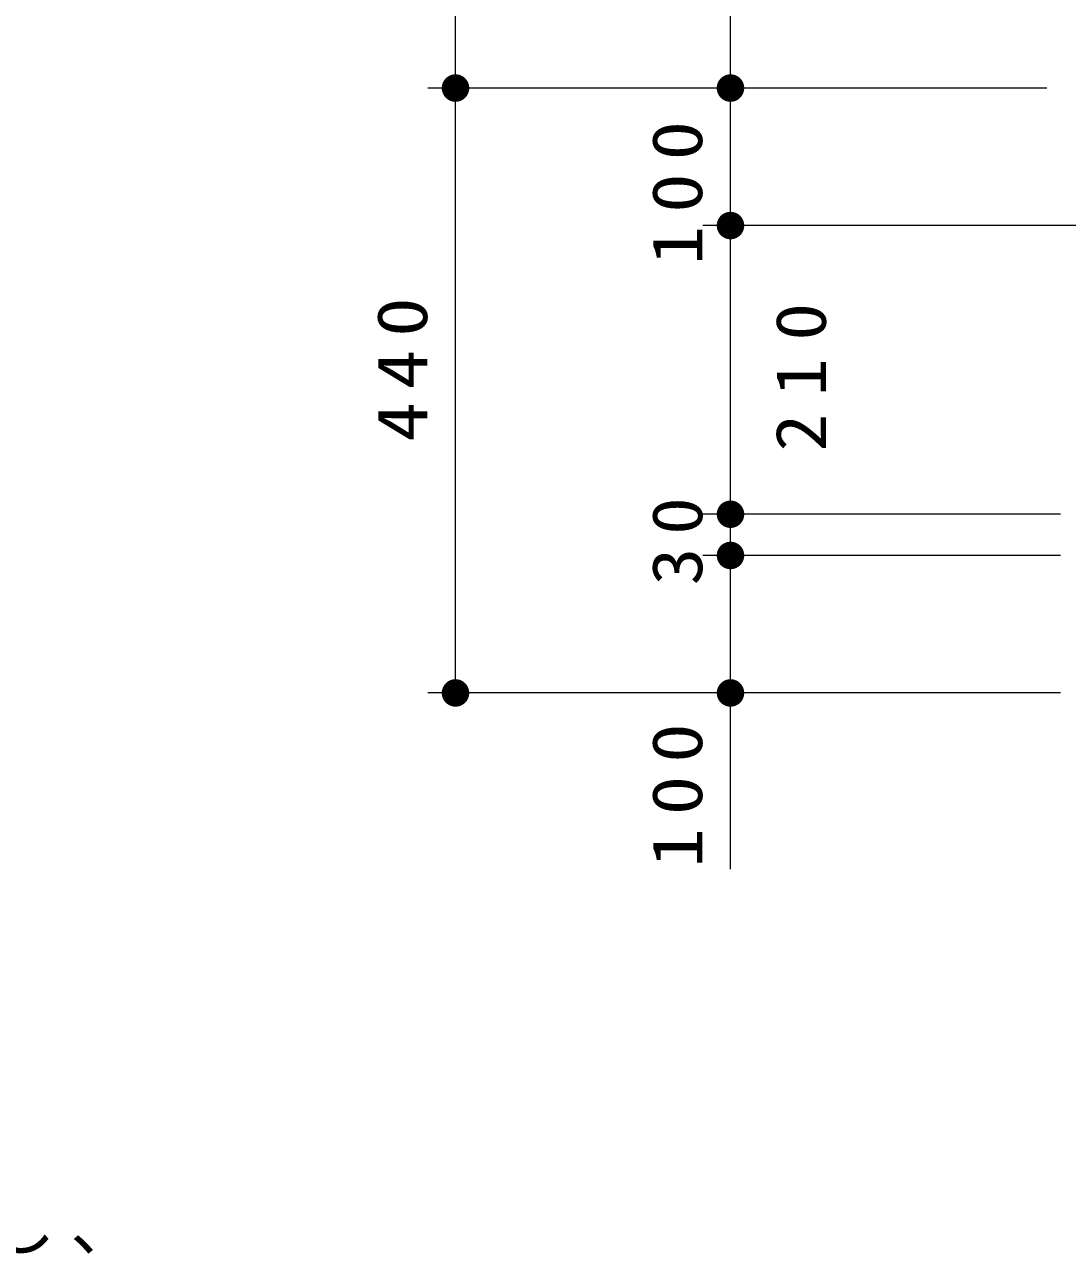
# Model space of a CAD drawing. Units: millimetres on the paper, scale 1:20. Extents: x -365 to 8, y 0 to 257.
# Drawn here: x -238 to -200.08, y 52.03 to 96.83 of the extents above; entities that cross this region are included whole.
import ezdxf

# ---------------------------------------------------------------- set-up
doc = ezdxf.new("R2010")
doc.units = ezdxf.units.MM
doc.layers.add('LY_1', color=7, linetype='Continuous', lineweight=25)
doc.styles.add('ＭＳ ゴシック', font='')
doc.styles.get('ＭＳ ゴシック').set_extended_font_data('MS Gothic')

# ---------------------------------------------------------------- blocks, each defined once
blk = doc.blocks.new('filled_dot')
at = {"color": 0, "linetype": 'Continuous', "lineweight": -2, "const_width": 1.25}
blk.add_lwpolyline([(-0.625, 0, 1), (0.625, 0, 1)], format="xyb", close=True, dxfattribs=at)

msp = doc.modelspace()

# ---------------------------------------------------------------- linework, layer by layer
at = {"layer": 'LY_1', "lineweight": 13}
for p, q in [((-222.332, 94.521), (-222.332, 114.521)), ((-212.332, 94.521), (-212.332, 106.071)), ((-200.832, 94.521), (-223.332, 94.521)), ((-222.332, 72.521), (-222.332, 94.521)), ((-200.832, 94.521), (-213.332, 94.521)), ((-212.332, 89.521), (-212.332, 94.521)), ((-197.332, 89.521), (-213.332, 89.521)), ((-212.332, 79.021), (-212.332, 89.521)), ((-200.332, 79.021), (-213.332, 79.021)), ((-212.332, 77.521), (-212.332, 79.021)), ((-200.332, 77.521), (-213.332, 77.521)), ((-212.332, 66.112), (-212.332, 77.521)), ((-200.332, 72.521), (-223.332, 72.521))]:
    msp.add_line(p, q, dxfattribs=at)

# ---------------------------------------------------------------- block references
at = {"layer": 'LY_1', "lineweight": 13, "xscale": 0.4, "yscale": 0.4}
for p, rotation in [((-222.332, 94.521), 270), ((-212.332, 94.521), 90), ((-212.332, 94.521), 270), ((-212.332, 89.521), 90), ((-212.332, 89.521), 270), ((-212.332, 79.021), 90), ((-212.332, 79.021), 270), ((-212.332, 77.521), 270), ((-222.332, 72.521), 90), ((-212.332, 72.521), 90)]:
    msp.add_blockref('filled_dot', p, dxfattribs=dict(at, rotation=rotation))

# ---------------------------------------------------------------- texts
at = {"layer": 'LY_1', "char_height": 1.833, "rotation": 90, "style": 'ＭＳ ゴシック'}
for s, insert, attachment_point in [('\\T1.33;\\W1.15;100', (-213.332, 90.938), 8), ('\\T1.33;\\W1.15;440', (-223.332, 84.521), 8), ('\\T1.47;\\W1.1;210', (-208.832, 81.302), 7), ('\\T1.34;\\W1.1;30', (-213.332, 78.271), 8), ('\\T1.33;\\W1.15;100', (-213.332, 69.029), 8)]:
    msp.add_mtext(s, dxfattribs=dict(at, insert=insert, attachment_point=attachment_point))
at = {"layer": 'LY_1', "insert": (-360.354, 52.03), "char_height": 1.76, "attachment_point": 7, "style": 'ＭＳ ゴシック'}
msp.add_mtext('\\T1.23;合成木材は、木粉入り再生プラスチック（ポリプロピレン系、色：サンディーブラウン）とし、', dxfattribs=at)

doc.saveas('drawing.dxf')
